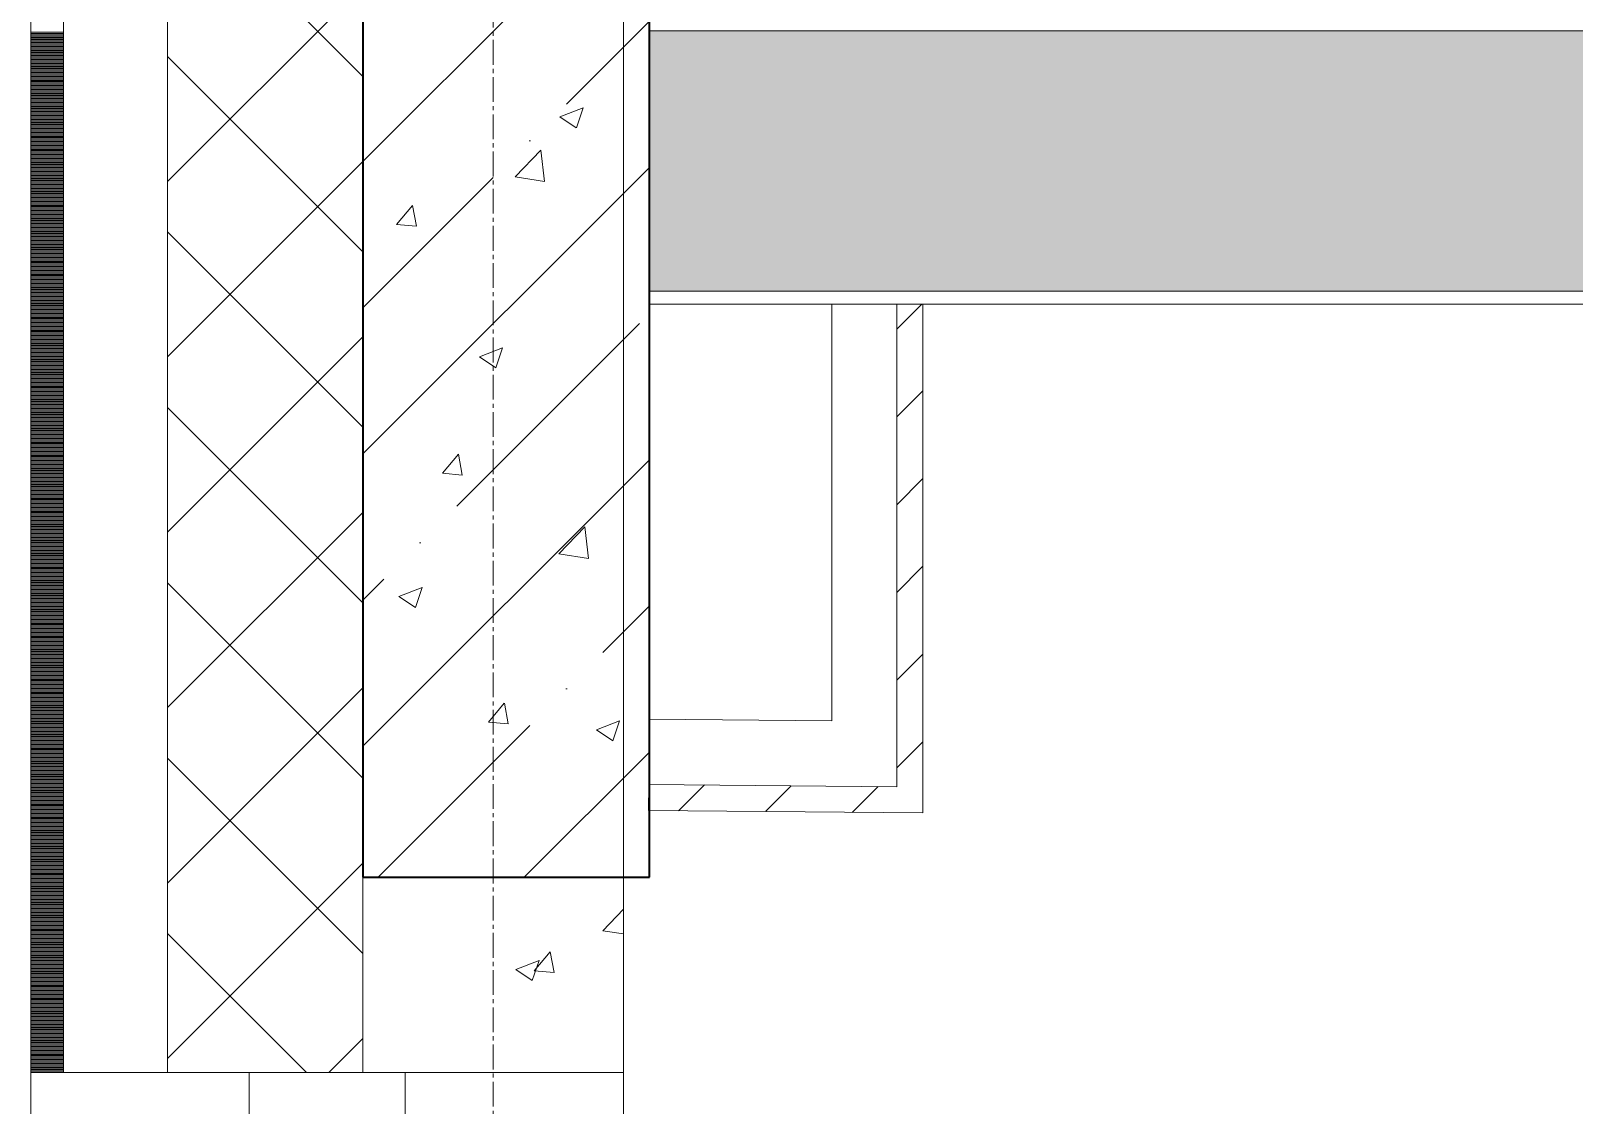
# Model space of a CAD drawing. Header units: millimetres. Extents: x -24360 to 609566, y -391049 to 148426.
# Drawn here: x 193674 to 194859, y 8029 to 8854 of the extents above; entities that cross this region are included whole.
import ezdxf

# ---------------------------------------------------------------- set-up
doc = ezdxf.new("R2010")
doc.units = ezdxf.units.MM
doc.linetypes.add('CENTER2', pattern=[28.575, 19.05, -3.175, 3.175, -3.175])
doc.linetypes.add('HIDDEN2', pattern=[4.7625, 3.175, -1.5875])
for name, color, linetype, lineweight in [('A-Wall_Материал_Газоблок_Контур', 250, 'Continuous', 0), ('АР_Колонны', 70, 'Continuous', 30), ('АР_Окна', 4, 'Continuous', 5), ('АР_Стены ГКЛ', 1, 'Continuous', 15), ('АР_Стены ЖБ', 7, 'Continuous', 30), ('АР_Стены ПЕНОблок', 52, 'Continuous', 20), ('АР_Тонкая', 254, 'Continuous', 5), ('АР_Утеплитель', 31, 'Continuous', 0), ('АР_Штриховка', 8, 'Continuous', 0)]:
    doc.layers.add(name, color=color, linetype=linetype, lineweight=lineweight)
doc.layers.add('АР_Оси_РД_100', color=7, linetype='Continuous', lineweight=0, true_color=0x525252)

msp = doc.modelspace()

# ---------------------------------------------------------------- hatches: boundary and pattern name
at = {"layer": 'АР_Стены ГКЛ', "linetype": 'Continuous', "lineweight": 0, "true_color": 0x000000}
h = msp.add_hatch(dxfattribs=at)
h.set_pattern_fill('ANSI31', color=18, scale=15, angle=-360, style=0)
h.set_pattern_definition([(45, (194029.4, -14045.81), (-33.67596, 33.67596), [])])
h.paths.add_polyline_path([(194359.4, 8644.189), (194339.4, 8644.189), (194339.4, 8273.728), (194359.4, 8253.539)], flags=0)
h = msp.add_hatch(dxfattribs=at)
h.set_pattern_fill('ANSI31', color=18, scale=15, style=0)
h.set_pattern_definition([(45, (194029.4, -14045.81), (-33.67596, 33.67596), [])])
h.paths.add_polyline_path([(194359.4, 8253.539), (194339.4, 8273.728), (194148.93, 8275.517), (194148.742, 8255.518)], flags=0)
at = {"layer": 'АР_Штриховка', "linetype": 'Continuous', "lineweight": 5, "true_color": 0x000000}
h = msp.add_hatch(dxfattribs=at)
h.set_pattern_fill('ANSI35', color=18, scale=25, style=0)
h.set_pattern_definition([(45, (194029.4, -14045.81), (-112.2532, 112.2532), []), (45, (194141.65, -14045.81), (-112.2532, 112.2532), [198.4375, -39.6875, 0, -39.6875])])
h.paths.add_polyline_path([(193929.4, 8204.189), (194149.4, 8204.189), (194149.4, 9404.189), (193929.4, 9404.189)], flags=0)
at = {"layer": 'АР_Штриховка', "linetype": 'Continuous', "lineweight": 0, "true_color": 0x000000}
h = msp.add_hatch(dxfattribs=at)
h.set_pattern_fill('AR-CONC', color=18, angle=45, style=0)
h.set_pattern_definition([(95, (194029.4, -14045.81), (140.09465, 117.5534), [19.05, -209.55]), (40, (194029.4, -14045.81), (-160.0185, 110.1767), [15.24, -167.6406]), (145.45144, (194041.07, -14036.02), (-19.9238, 227.7301), [16.19, -178.0902]), (91.1842, (193993.48, -14009.9), (221.4102, 161.9534), [28.575, -314.325]), (141.6356, (194011.93, -13996.4), (-7.0866, 342.8268), [24.285, -267.1356]), (36.1842, (193993.48, -14009.9), (-7.0866, 342.8268), [22.86, -251.4597]), (66, (194020.42, -14000.91), (179.52, 34.89515), [19.05, -209.55]), (11, (194020.42, -14000.91), (-86.54, 173.9412), [15.24, -167.64]), (116.45144, (194035.38, -13998), (92.98, 208.8363), [16.19, -178.09]), (82.5, (194029.4, -14045.81), (-57.60547, 61.97341), [0, -165.608, 0, -170.18, 0, -168.275]), (52.5, (194029.4, -14045.81), (-23.58973, 118.087), [0, -97.028, 0, -161.798, 0, -64.135]), (12.5, (193989.35, -14085.86), (99.92786, 91.8262), [0, -63.5, 0, -198.12, 0, -262.89]), (2.5, (193971.39, -14103.82), (86.7639, 122.7224), [0, -82.55, 0, -131.572, 0, -186.69])])
h.paths.add_polyline_path([(194149.4, 8854.189), (194149.4, 8654.189), (200729.4, 8654.189), (200729.4, 8854.189)], flags=0)

# ---------------------------------------------------------------- linework, layer by layer
at = {"layer": 'A-Wall_Материал_Газоблок_Контур', "color": 18, "linetype": 'Continuous', "lineweight": 0, "true_color": 0x000000}
for p, q in [((193674.4, 8054.189), (193674.4, 6854.189)), ((194129.4, 6854.189), (194129.4, 8054.189))]:
    msp.add_line(p, q, dxfattribs=at)
at = {"layer": 'АР_Колонны', "color": 18, "linetype": 'HIDDEN2', "lineweight": 25, "true_color": 0x000000}
for p, q in [((193929.4, 8204.189), (193929.4, 9404.189)), ((194149.4, 9404.189), (194149.4, 8204.189)), ((194149.4, 8204.189), (193929.4, 8204.189))]:
    msp.add_line(p, q, dxfattribs=at)
at = {"layer": 'АР_Колонны', "color": 18, "linetype": 'Continuous', "lineweight": 30, "true_color": 0x000000}
for p, q in [((193929.4, 9404.189), (193929.4, 8204.189)), ((194149.4, 8204.189), (194149.4, 9404.189)), ((193929.4, 8204.189), (194149.4, 8204.189))]:
    msp.add_line(p, q, dxfattribs=at)
at = {"layer": 'АР_Окна', "color": 18, "linetype": 'Continuous', "lineweight": 5, "true_color": 0x000000}
for p, q in [((193674.4, 8054.189), (193674.4, 6854.189)), ((194129.4, 8054.189), (194129.4, 6854.189))]:
    msp.add_line(p, q, dxfattribs=at)
msp.add_lwpolyline([(193961.9, 8004.189), (193961.9, 8054.189), (193841.9, 8054.189), (193841.9, 8004.189)], close=True, dxfattribs=at)
at = {"layer": 'АР_Оси_РД_100', "linetype": 'CENTER2'}
msp.add_line((194029.4, -4259.177), (194029.4, 30254.189), dxfattribs=at)
at = {"layer": 'АР_Стены ГКЛ', "color": 18, "linetype": 'Continuous', "lineweight": 5, "true_color": 0x000000}
for p, q in [((194339.4, 8644.189), (194289.4, 8644.189)), ((194289.4, 8644.189), (194289.4, 8324.2)), ((194339.4, 8273.728), (194339.4, 8644.189)), ((194359.4, 8644.189), (194339.4, 8644.189)), ((194339.4, 8644.189), (194339.4, 8273.728)), ((194359.4, 8253.539), (194359.4, 8644.189)), ((194149.4, 8325.515), (194148.93, 8275.517)), ((194289.4, 8324.2), (194149.4, 8325.515)), ((194148.93, 8275.517), (194148.742, 8255.518)), ((194148.93, 8275.517), (194339.4, 8273.728)), ((194339.4, 8273.728), (194148.93, 8275.517)), ((194148.742, 8255.518), (194359.4, 8253.539))]:
    msp.add_line(p, q, dxfattribs=at)
at = {"layer": 'АР_Стены ЖБ', "color": 18, "linetype": 'Continuous', "lineweight": 40, "true_color": 0x000000}
for p, q in [((193929.4, 9404.189), (193929.4, 8204.189)), ((194149.4, 8204.189), (194149.4, 9404.189)), ((193929.4, 8204.189), (194149.4, 8204.189))]:
    msp.add_line(p, q, dxfattribs=at)
at = {"layer": 'АР_Стены ПЕНОблок', "color": 18, "linetype": 'Continuous', "lineweight": 20, "true_color": 0x000000}
for p, q in [((193929.4, 9554.189), (193929.4, 8054.189)), ((194129.4, 8054.189), (194129.4, 9554.189)), ((194149.4, 8854.189), (194149.4, 8654.189)), ((200729.4, 8854.189), (194149.4, 8854.189)), ((194149.4, 8654.189), (200729.4, 8654.189)), ((193929.4, 8054.189), (194129.4, 8054.189))]:
    msp.add_line(p, q, dxfattribs=at)
at = {"layer": 'АР_Тонкая', "color": 18, "linetype": 'Continuous', "lineweight": 5, "true_color": 0x000000}
for p, q in [((193674.4, 9554.189), (193674.4, 8054.189)), ((193699.4, 9554.189), (193699.4, 8054.189)), ((193699.4, 8054.189), (193699.4, 9554.189)), ((193779.4, 8054.189), (193779.4, 9554.189)), ((193674.4, 8054.189), (193699.4, 8054.189)), ((193699.4, 8054.189), (193779.4, 8054.189))]:
    msp.add_line(p, q, dxfattribs=at)
at = {"layer": 'АР_Тонкая', "color": 18, "linetype": 'Continuous', "lineweight": 0, "true_color": 0x000000}
for p, q in [((194149.4, 8864.189), (194149.4, 8854.189)), ((194149.4, 8854.189), (200729.4, 8854.189)), ((194149.4, 8654.189), (194149.4, 8644.189)), ((200729.4, 8654.189), (194149.4, 8654.189)), ((194149.4, 8644.189), (200729.4, 8644.189))]:
    msp.add_line(p, q, dxfattribs=at)
at = {"layer": 'АР_Утеплитель', "color": 18, "linetype": 'Continuous', "lineweight": 0, "true_color": 0x000000}
for p, q in [((193779.4, 9554.189), (193779.4, 8054.189)), ((193929.4, 8054.189), (193929.4, 9554.189)), ((193779.4, 8054.189), (193929.4, 8054.189))]:
    msp.add_line(p, q, dxfattribs=at)
at = {"layer": 'АР_Штриховка', "color": 18, "linetype": 'Continuous', "lineweight": 0, "true_color": 0x000000}
for p, q in [((193929.4, 8819.138), (193779.4, 8969.138)), ((193779.4, 8738.546), (193929.4, 8888.546)), ((193674.4, 8853.189), (193699.4, 8853.189)), ((193674.4, 8852.189), (193699.4, 8852.189)), ((193674.4, 8851.189), (193699.4, 8851.189)), ((193674.4, 8850.189), (193699.4, 8850.189)), ((193674.4, 8849.189), (193699.4, 8849.189)), ((193674.4, 8848.189), (193699.4, 8848.189)), ((193674.4, 8847.189), (193699.4, 8847.189)), ((193674.4, 8846.189), (193699.4, 8846.189)), ((193674.4, 8845.189), (193699.4, 8845.189)), ((193674.4, 8844.189), (193699.4, 8844.189)), ((193674.4, 8843.189), (193699.4, 8843.189)), ((193674.4, 8842.189), (193699.4, 8842.189)), ((193674.4, 8841.189), (193699.4, 8841.189)), ((193674.4, 8840.189), (193699.4, 8840.189)), ((193674.4, 8839.189), (193699.4, 8839.189)), ((193674.4, 8838.189), (193699.4, 8838.189)), ((193674.4, 8837.189), (193699.4, 8837.189)), ((193674.4, 8836.189), (193699.4, 8836.189)), ((193674.4, 8835.189), (193699.4, 8835.189)), ((193674.4, 8834.189), (193699.4, 8834.189)), ((193674.4, 8833.189), (193699.4, 8833.189)), ((193674.4, 8832.189), (193699.4, 8832.189)), ((193674.4, 8831.189), (193699.4, 8831.189)), ((193674.4, 8830.189), (193699.4, 8830.189)), ((193674.4, 8829.189), (193699.4, 8829.189)), ((193929.4, 8684.434), (193779.4, 8834.434)), ((193674.4, 8828.189), (193699.4, 8828.189)), ((193674.4, 8827.189), (193699.4, 8827.189)), ((193674.4, 8826.189), (193699.4, 8826.189)), ((193674.4, 8825.189), (193699.4, 8825.189)), ((193674.4, 8824.189), (193699.4, 8824.189)), ((193674.4, 8823.189), (193699.4, 8823.189)), ((193674.4, 8822.189), (193699.4, 8822.189)), ((193674.4, 8821.189), (193699.4, 8821.189)), ((193674.4, 8820.189), (193699.4, 8820.189)), ((193674.4, 8819.189), (193699.4, 8819.189)), ((193674.4, 8818.189), (193699.4, 8818.189)), ((193674.4, 8817.189), (193699.4, 8817.189)), ((193674.4, 8816.189), (193699.4, 8816.189)), ((193674.4, 8815.189), (193699.4, 8815.189)), ((193674.4, 8814.189), (193699.4, 8814.189)), ((193674.4, 8813.189), (193699.4, 8813.189)), ((193674.4, 8812.189), (193699.4, 8812.189)), ((193674.4, 8811.189), (193699.4, 8811.189)), ((193674.4, 8810.189), (193699.4, 8810.189)), ((193674.4, 8809.189), (193699.4, 8809.189)), ((193674.4, 8808.189), (193699.4, 8808.189)), ((193674.4, 8807.189), (193699.4, 8807.189)), ((193674.4, 8806.189), (193699.4, 8806.189)), ((193674.4, 8805.189), (193699.4, 8805.189)), ((193674.4, 8804.189), (193699.4, 8804.189)), ((193674.4, 8803.189), (193699.4, 8803.189)), ((193674.4, 8802.189), (193699.4, 8802.189)), ((193674.4, 8801.189), (193699.4, 8801.189)), ((193674.4, 8800.189), (193699.4, 8800.189)), ((193674.4, 8799.189), (193699.4, 8799.189)), ((193674.4, 8798.189), (193699.4, 8798.189)), ((193674.4, 8797.189), (193699.4, 8797.189)), ((193674.4, 8796.189), (193699.4, 8796.189)), ((193674.4, 8795.189), (193699.4, 8795.189)), ((193674.4, 8794.189), (193699.4, 8794.189)), ((193674.4, 8793.189), (193699.4, 8793.189)), ((194080.621, 8788.161), (194098.406, 8794.988)), ((194093.251, 8779.624), (194098.401, 8794.973)), ((193674.4, 8792.189), (193699.4, 8792.189)), ((193674.4, 8791.189), (193699.4, 8791.189)), ((193674.4, 8790.189), (193699.4, 8790.189)), ((193674.4, 8789.189), (193699.4, 8789.189)), ((193674.4, 8788.189), (193699.4, 8788.189)), ((193674.4, 8787.189), (193699.4, 8787.189)), ((193674.4, 8786.189), (193699.4, 8786.189)), ((193674.4, 8785.189), (193699.4, 8785.189)), ((193674.4, 8784.189), (193699.4, 8784.189)), ((193674.4, 8783.189), (193699.4, 8783.189)), ((193674.4, 8782.189), (193699.4, 8782.189)), ((193674.4, 8781.189), (193699.4, 8781.189)), ((194080.614, 8788.146), (194093.249, 8779.624)), ((193674.4, 8780.189), (193699.4, 8780.189)), ((193674.4, 8779.189), (193699.4, 8779.189)), ((193674.4, 8778.189), (193699.4, 8778.189)), ((193674.4, 8777.189), (193699.4, 8777.189)), ((193674.4, 8776.189), (193699.4, 8776.189)), ((193674.4, 8775.189), (193699.4, 8775.189)), ((193674.4, 8774.189), (193699.4, 8774.189)), ((193674.4, 8773.189), (193699.4, 8773.189)), ((193674.4, 8772.189), (193699.4, 8772.189)), ((193674.4, 8771.189), (193699.4, 8771.189)), ((193674.4, 8770.189), (193699.4, 8770.189)), ((193674.4, 8769.189), (193699.4, 8769.189)), ((193674.4, 8768.189), (193699.4, 8768.189)), ((193674.4, 8767.189), (193699.4, 8767.189)), ((193674.4, 8766.189), (193699.4, 8766.189)), ((193674.4, 8765.189), (193699.4, 8765.189)), ((193674.4, 8764.189), (193699.4, 8764.189)), ((193674.4, 8763.189), (193699.4, 8763.189)), ((193674.4, 8762.189), (193699.4, 8762.189)), ((193674.4, 8761.189), (193699.4, 8761.189)), ((193674.4, 8760.189), (193699.4, 8760.189)), ((193674.4, 8759.189), (193699.4, 8759.189)), ((193674.4, 8758.189), (193699.4, 8758.189)), ((194046.198, 8742.042), (194065.981, 8762.661)), ((194068.801, 8738.54), (194065.995, 8762.662)), ((193674.4, 8757.189), (193699.4, 8757.189)), ((193674.4, 8756.189), (193699.4, 8756.189)), ((193674.4, 8755.189), (193699.4, 8755.189)), ((193674.4, 8754.189), (193699.4, 8754.189)), ((193674.4, 8753.189), (193699.4, 8753.189)), ((193674.4, 8752.189), (193699.4, 8752.189)), ((193674.4, 8751.189), (193699.4, 8751.189)), ((193674.4, 8750.189), (193699.4, 8750.189)), ((193674.4, 8749.189), (193699.4, 8749.189)), ((193674.4, 8748.189), (193699.4, 8748.189)), ((193674.4, 8747.189), (193699.4, 8747.189)), ((193674.4, 8746.189), (193699.4, 8746.189)), ((193779.4, 8603.842), (193929.4, 8753.842)), ((193674.4, 8745.189), (193699.4, 8745.189)), ((193674.4, 8744.189), (193699.4, 8744.189)), ((193674.4, 8743.189), (193699.4, 8743.189)), ((193674.4, 8742.189), (193699.4, 8742.189)), ((193674.4, 8741.189), (193699.4, 8741.189)), ((193674.4, 8740.189), (193699.4, 8740.189)), ((193674.4, 8739.189), (193699.4, 8739.189)), ((193674.4, 8738.189), (193699.4, 8738.189)), ((193674.4, 8737.189), (193699.4, 8737.189)), ((193674.4, 8736.189), (193699.4, 8736.189)), ((193674.4, 8735.189), (193699.4, 8735.189)), ((193674.4, 8734.189), (193699.4, 8734.189)), ((194046.208, 8742.02), (194068.798, 8738.516)), ((193674.4, 8733.189), (193699.4, 8733.189)), ((193674.4, 8732.189), (193699.4, 8732.189)), ((193674.4, 8731.189), (193699.4, 8731.189)), ((193674.4, 8730.189), (193699.4, 8730.189)), ((193674.4, 8729.189), (193699.4, 8729.189)), ((193674.4, 8728.189), (193699.4, 8728.189)), ((193674.4, 8727.189), (193699.4, 8727.189)), ((193674.4, 8726.189), (193699.4, 8726.189)), ((193674.4, 8725.189), (193699.4, 8725.189)), ((193674.4, 8724.189), (193699.4, 8724.189)), ((193674.4, 8723.189), (193699.4, 8723.189)), ((193674.4, 8722.189), (193699.4, 8722.189)), ((193674.4, 8721.189), (193699.4, 8721.189)), ((193674.4, 8720.189), (193699.4, 8720.189)), ((193674.4, 8719.189), (193699.4, 8719.189)), ((193674.4, 8718.189), (193699.4, 8718.189)), ((193674.4, 8717.189), (193699.4, 8717.189)), ((193674.4, 8716.189), (193699.4, 8716.189)), ((193674.4, 8715.189), (193699.4, 8715.189)), ((193674.4, 8714.189), (193699.4, 8714.189)), ((193674.4, 8713.189), (193699.4, 8713.189)), ((193674.4, 8712.189), (193699.4, 8712.189)), ((193674.4, 8711.189), (193699.4, 8711.189)), ((193674.4, 8710.189), (193699.4, 8710.189)), ((193955.193, 8705.468), (193967.438, 8720.061)), ((193970.43, 8704.15), (193967.493, 8720.071)), ((193674.4, 8709.189), (193699.4, 8709.189)), ((193674.4, 8708.189), (193699.4, 8708.189)), ((193674.4, 8707.189), (193699.4, 8707.189)), ((193674.4, 8706.189), (193699.4, 8706.189)), ((193674.4, 8705.189), (193699.4, 8705.189)), ((193674.4, 8704.189), (193699.4, 8704.189)), ((193674.4, 8703.189), (193699.4, 8703.189)), ((193674.4, 8702.189), (193699.4, 8702.189)), ((193674.4, 8701.189), (193699.4, 8701.189)), ((193674.4, 8700.189), (193699.4, 8700.189)), ((193674.4, 8699.189), (193699.4, 8699.189)), ((193674.4, 8698.189), (193699.4, 8698.189)), ((193929.4, 8549.73), (193779.4, 8699.73)), ((193955.193, 8705.468), (193970.375, 8704.14)), ((193674.4, 8697.189), (193699.4, 8697.189)), ((193674.4, 8696.189), (193699.4, 8696.189)), ((193674.4, 8695.189), (193699.4, 8695.189)), ((193674.4, 8694.189), (193699.4, 8694.189)), ((193674.4, 8693.189), (193699.4, 8693.189)), ((193674.4, 8692.189), (193699.4, 8692.189)), ((193674.4, 8691.189), (193699.4, 8691.189)), ((193674.4, 8690.189), (193699.4, 8690.189)), ((193674.4, 8689.189), (193699.4, 8689.189)), ((193674.4, 8688.189), (193699.4, 8688.189)), ((193674.4, 8687.189), (193699.4, 8687.189)), ((193674.4, 8686.189), (193699.4, 8686.189)), ((193674.4, 8685.189), (193699.4, 8685.189)), ((193674.4, 8684.189), (193699.4, 8684.189)), ((193674.4, 8683.189), (193699.4, 8683.189)), ((193674.4, 8682.189), (193699.4, 8682.189)), ((193674.4, 8681.189), (193699.4, 8681.189)), ((193674.4, 8680.189), (193699.4, 8680.189)), ((193674.4, 8679.189), (193699.4, 8679.189)), ((193674.4, 8678.189), (193699.4, 8678.189)), ((193674.4, 8677.189), (193699.4, 8677.189)), ((193674.4, 8676.189), (193699.4, 8676.189)), ((193674.4, 8675.189), (193699.4, 8675.189)), ((193674.4, 8674.189), (193699.4, 8674.189)), ((193674.4, 8673.189), (193699.4, 8673.189)), ((193674.4, 8672.189), (193699.4, 8672.189)), ((193674.4, 8671.189), (193699.4, 8671.189)), ((193674.4, 8670.189), (193699.4, 8670.189)), ((193674.4, 8669.189), (193699.4, 8669.189)), ((193674.4, 8668.189), (193699.4, 8668.189)), ((193674.4, 8667.189), (193699.4, 8667.189)), ((193674.4, 8666.189), (193699.4, 8666.189)), ((193674.4, 8665.189), (193699.4, 8665.189)), ((193674.4, 8664.189), (193699.4, 8664.189)), ((193674.4, 8663.189), (193699.4, 8663.189)), ((193674.4, 8662.189), (193699.4, 8662.189)), ((193674.4, 8661.189), (193699.4, 8661.189)), ((193674.4, 8660.189), (193699.4, 8660.189)), ((193674.4, 8659.189), (193699.4, 8659.189)), ((193674.4, 8658.189), (193699.4, 8658.189)), ((193674.4, 8657.189), (193699.4, 8657.189)), ((193674.4, 8656.189), (193699.4, 8656.189)), ((193674.4, 8655.189), (193699.4, 8655.189)), ((193674.4, 8654.189), (193699.4, 8654.189)), ((193674.4, 8653.189), (193699.4, 8653.189)), ((193674.4, 8652.189), (193699.4, 8652.189)), ((193674.4, 8651.189), (193699.4, 8651.189)), ((193674.4, 8650.189), (193699.4, 8650.189)), ((193674.4, 8649.189), (193699.4, 8649.189)), ((193674.4, 8648.189), (193699.4, 8648.189)), ((193674.4, 8647.189), (193699.4, 8647.189)), ((193674.4, 8646.189), (193699.4, 8646.189)), ((193674.4, 8645.189), (193699.4, 8645.189)), ((193674.4, 8644.189), (193699.4, 8644.189)), ((193674.4, 8643.189), (193699.4, 8643.189)), ((193674.4, 8642.189), (193699.4, 8642.189)), ((193674.4, 8641.189), (193699.4, 8641.189)), ((193674.4, 8640.189), (193699.4, 8640.189)), ((193674.4, 8639.189), (193699.4, 8639.189)), ((193674.4, 8638.189), (193699.4, 8638.189)), ((193674.4, 8637.189), (193699.4, 8637.189)), ((193674.4, 8636.189), (193699.4, 8636.189)), ((193674.4, 8635.189), (193699.4, 8635.189)), ((193674.4, 8634.189), (193699.4, 8634.189)), ((193674.4, 8633.189), (193699.4, 8633.189)), ((193674.4, 8632.189), (193699.4, 8632.189)), ((193674.4, 8631.189), (193699.4, 8631.189)), ((193674.4, 8630.189), (193699.4, 8630.189)), ((193674.4, 8629.189), (193699.4, 8629.189)), ((193674.4, 8628.189), (193699.4, 8628.189)), ((193674.4, 8627.189), (193699.4, 8627.189)), ((193674.4, 8626.189), (193699.4, 8626.189)), ((193674.4, 8625.189), (193699.4, 8625.189)), ((193674.4, 8624.189), (193699.4, 8624.189)), ((193674.4, 8623.189), (193699.4, 8623.189)), ((193674.4, 8622.189), (193699.4, 8622.189)), ((193674.4, 8621.189), (193699.4, 8621.189)), ((193674.4, 8620.189), (193699.4, 8620.189)), ((193674.4, 8619.189), (193699.4, 8619.189)), ((193674.4, 8618.189), (193699.4, 8618.189)), ((193674.4, 8617.189), (193699.4, 8617.189)), ((193674.4, 8616.189), (193699.4, 8616.189)), ((193779.4, 8469.138), (193929.4, 8619.138)), ((193674.4, 8615.189), (193699.4, 8615.189)), ((193674.4, 8614.189), (193699.4, 8614.189)), ((193674.4, 8613.189), (193699.4, 8613.189)), ((193674.4, 8612.189), (193699.4, 8612.189)), ((193674.4, 8611.189), (193699.4, 8611.189)), ((193674.4, 8610.189), (193699.4, 8610.189)), ((193674.4, 8609.189), (193699.4, 8609.189)), ((193674.4, 8608.189), (193699.4, 8608.189)), ((193674.4, 8607.189), (193699.4, 8607.189)), ((193674.4, 8606.189), (193699.4, 8606.189)), ((193674.4, 8605.189), (193699.4, 8605.189)), ((193674.4, 8604.189), (193699.4, 8604.189)), ((194018.812, 8603.959), (194031.447, 8595.436)), ((194018.819, 8603.973), (194036.604, 8610.8)), ((194031.449, 8595.436), (194036.599, 8610.785)), ((193674.4, 8603.189), (193699.4, 8603.189)), ((193674.4, 8602.189), (193699.4, 8602.189)), ((193674.4, 8601.189), (193699.4, 8601.189)), ((193674.4, 8600.189), (193699.4, 8600.189)), ((193674.4, 8599.189), (193699.4, 8599.189)), ((193674.4, 8598.189), (193699.4, 8598.189)), ((193674.4, 8597.189), (193699.4, 8597.189)), ((193674.4, 8596.189), (193699.4, 8596.189)), ((193674.4, 8595.189), (193699.4, 8595.189)), ((193674.4, 8594.189), (193699.4, 8594.189)), ((193674.4, 8593.189), (193699.4, 8593.189)), ((193674.4, 8592.189), (193699.4, 8592.189)), ((193674.4, 8591.189), (193699.4, 8591.189)), ((193674.4, 8590.189), (193699.4, 8590.189)), ((193674.4, 8589.189), (193699.4, 8589.189)), ((193674.4, 8588.189), (193699.4, 8588.189)), ((193674.4, 8587.189), (193699.4, 8587.189)), ((193674.4, 8586.189), (193699.4, 8586.189)), ((193674.4, 8585.189), (193699.4, 8585.189)), ((193674.4, 8584.189), (193699.4, 8584.189)), ((193674.4, 8583.189), (193699.4, 8583.189)), ((193674.4, 8582.189), (193699.4, 8582.189)), ((193674.4, 8581.189), (193699.4, 8581.189)), ((193674.4, 8580.189), (193699.4, 8580.189)), ((193674.4, 8579.189), (193699.4, 8579.189)), ((193674.4, 8578.189), (193699.4, 8578.189)), ((193674.4, 8577.189), (193699.4, 8577.189)), ((193674.4, 8576.189), (193699.4, 8576.189)), ((193674.4, 8575.189), (193699.4, 8575.189)), ((193674.4, 8574.189), (193699.4, 8574.189)), ((193674.4, 8573.189), (193699.4, 8573.189)), ((193674.4, 8572.189), (193699.4, 8572.189)), ((193674.4, 8571.189), (193699.4, 8571.189)), ((193674.4, 8570.189), (193699.4, 8570.189)), ((193674.4, 8569.189), (193699.4, 8569.189)), ((193674.4, 8568.189), (193699.4, 8568.189)), ((193674.4, 8567.189), (193699.4, 8567.189)), ((193674.4, 8566.189), (193699.4, 8566.189)), ((193674.4, 8565.189), (193699.4, 8565.189)), ((193674.4, 8564.189), (193699.4, 8564.189)), ((193674.4, 8563.189), (193699.4, 8563.189)), ((193674.4, 8562.189), (193699.4, 8562.189)), ((193674.4, 8561.189), (193699.4, 8561.189)), ((193674.4, 8560.189), (193699.4, 8560.189)), ((193674.4, 8559.189), (193699.4, 8559.189)), ((193674.4, 8558.189), (193699.4, 8558.189)), ((193674.4, 8557.189), (193699.4, 8557.189)), ((193674.4, 8556.189), (193699.4, 8556.189)), ((193929.4, 8415.027), (193779.4, 8565.027)), ((193674.4, 8555.189), (193699.4, 8555.189)), ((193674.4, 8554.189), (193699.4, 8554.189)), ((193674.4, 8553.189), (193699.4, 8553.189)), ((193674.4, 8552.189), (193699.4, 8552.189)), ((193674.4, 8551.189), (193699.4, 8551.189)), ((193674.4, 8550.189), (193699.4, 8550.189)), ((193674.4, 8549.189), (193699.4, 8549.189)), ((193674.4, 8548.189), (193699.4, 8548.189)), ((193674.4, 8547.189), (193699.4, 8547.189)), ((193674.4, 8546.189), (193699.4, 8546.189)), ((193674.4, 8545.189), (193699.4, 8545.189)), ((193674.4, 8544.189), (193699.4, 8544.189)), ((193674.4, 8543.189), (193699.4, 8543.189)), ((193674.4, 8542.189), (193699.4, 8542.189)), ((193674.4, 8541.189), (193699.4, 8541.189)), ((193674.4, 8540.189), (193699.4, 8540.189)), ((193674.4, 8539.189), (193699.4, 8539.189)), ((193674.4, 8538.189), (193699.4, 8538.189)), ((193674.4, 8537.189), (193699.4, 8537.189)), ((193674.4, 8536.189), (193699.4, 8536.189)), ((193674.4, 8535.189), (193699.4, 8535.189)), ((193674.4, 8534.189), (193699.4, 8534.189)), ((193674.4, 8533.189), (193699.4, 8533.189)), ((193674.4, 8532.189), (193699.4, 8532.189)), ((193674.4, 8531.189), (193699.4, 8531.189)), ((193674.4, 8530.189), (193699.4, 8530.189)), ((193674.4, 8529.189), (193699.4, 8529.189)), ((193674.4, 8528.189), (193699.4, 8528.189)), ((193674.4, 8527.189), (193699.4, 8527.189)), ((193674.4, 8526.189), (193699.4, 8526.189)), ((193674.4, 8525.189), (193699.4, 8525.189)), ((193674.4, 8524.189), (193699.4, 8524.189)), ((193674.4, 8523.189), (193699.4, 8523.189)), ((193674.4, 8522.189), (193699.4, 8522.189)), ((193674.4, 8521.189), (193699.4, 8521.189)), ((193990.436, 8514.411), (194002.682, 8529.004)), ((194005.672, 8513.093), (194002.735, 8529.014)), ((193674.4, 8520.189), (193699.4, 8520.189)), ((193674.4, 8519.189), (193699.4, 8519.189)), ((193674.4, 8518.189), (193699.4, 8518.189)), ((193674.4, 8517.189), (193699.4, 8517.189)), ((193674.4, 8516.189), (193699.4, 8516.189)), ((193674.4, 8515.189), (193699.4, 8515.189)), ((193674.4, 8514.189), (193699.4, 8514.189)), ((193674.4, 8513.189), (193699.4, 8513.189)), ((193674.4, 8512.189), (193699.4, 8512.189)), ((193674.4, 8511.189), (193699.4, 8511.189)), ((193674.4, 8510.189), (193699.4, 8510.189)), ((193674.4, 8509.189), (193699.4, 8509.189)), ((193990.436, 8514.411), (194005.618, 8513.083)), ((193674.4, 8508.189), (193699.4, 8508.189)), ((193674.4, 8507.189), (193699.4, 8507.189)), ((193674.4, 8506.189), (193699.4, 8506.189)), ((193674.4, 8505.189), (193699.4, 8505.189)), ((193674.4, 8504.189), (193699.4, 8504.189)), ((193674.4, 8503.189), (193699.4, 8503.189)), ((193674.4, 8502.189), (193699.4, 8502.189)), ((193674.4, 8501.189), (193699.4, 8501.189)), ((193674.4, 8500.189), (193699.4, 8500.189)), ((193674.4, 8499.189), (193699.4, 8499.189)), ((193674.4, 8498.189), (193699.4, 8498.189)), ((193674.4, 8497.189), (193699.4, 8497.189)), ((193674.4, 8496.189), (193699.4, 8496.189)), ((193674.4, 8495.189), (193699.4, 8495.189)), ((193674.4, 8494.189), (193699.4, 8494.189)), ((193674.4, 8493.189), (193699.4, 8493.189)), ((193674.4, 8492.189), (193699.4, 8492.189)), ((193674.4, 8491.189), (193699.4, 8491.189)), ((193674.4, 8490.189), (193699.4, 8490.189)), ((193674.4, 8489.189), (193699.4, 8489.189)), ((193674.4, 8488.189), (193699.4, 8488.189)), ((193674.4, 8487.189), (193699.4, 8487.189)), ((193674.4, 8486.189), (193699.4, 8486.189)), ((193674.4, 8485.189), (193699.4, 8485.189)), ((193674.4, 8484.189), (193699.4, 8484.189)), ((193674.4, 8483.189), (193699.4, 8483.189)), ((193674.4, 8482.189), (193699.4, 8482.189)), ((193674.4, 8481.189), (193699.4, 8481.189)), ((193674.4, 8480.189), (193699.4, 8480.189)), ((193674.4, 8479.189), (193699.4, 8479.189)), ((193674.4, 8478.189), (193699.4, 8478.189)), ((193674.4, 8477.189), (193699.4, 8477.189)), ((193674.4, 8476.189), (193699.4, 8476.189)), ((193674.4, 8475.189), (193699.4, 8475.189)), ((193674.4, 8474.189), (193699.4, 8474.189)), ((193674.4, 8473.189), (193699.4, 8473.189)), ((193779.4, 8334.434), (193929.4, 8484.434)), ((194079.872, 8452.573), (194099.656, 8473.192)), ((194102.476, 8449.071), (194099.67, 8473.194)), ((193674.4, 8472.189), (193699.4, 8472.189)), ((193674.4, 8471.189), (193699.4, 8471.189)), ((193674.4, 8470.189), (193699.4, 8470.189)), ((193674.4, 8469.189), (193699.4, 8469.189)), ((193674.4, 8468.189), (193699.4, 8468.189)), ((193674.4, 8467.189), (193699.4, 8467.189)), ((193674.4, 8466.189), (193699.4, 8466.189)), ((193674.4, 8465.189), (193699.4, 8465.189)), ((193674.4, 8464.189), (193699.4, 8464.189)), ((193674.4, 8463.189), (193699.4, 8463.189)), ((193674.4, 8462.189), (193699.4, 8462.189)), ((193674.4, 8461.189), (193699.4, 8461.189)), ((193674.4, 8460.189), (193699.4, 8460.189)), ((193674.4, 8459.189), (193699.4, 8459.189)), ((193674.4, 8458.189), (193699.4, 8458.189)), ((193674.4, 8457.189), (193699.4, 8457.189)), ((193674.4, 8456.189), (193699.4, 8456.189)), ((193674.4, 8455.189), (193699.4, 8455.189)), ((193674.4, 8454.189), (193699.4, 8454.189)), ((193674.4, 8453.189), (193699.4, 8453.189)), ((193674.4, 8452.189), (193699.4, 8452.189)), ((193674.4, 8451.189), (193699.4, 8451.189)), ((193674.4, 8450.189), (193699.4, 8450.189)), ((194079.883, 8452.552), (194102.473, 8449.048)), ((193674.4, 8449.189), (193699.4, 8449.189)), ((193674.4, 8448.189), (193699.4, 8448.189)), ((193674.4, 8447.189), (193699.4, 8447.189)), ((193674.4, 8446.189), (193699.4, 8446.189)), ((193674.4, 8445.189), (193699.4, 8445.189)), ((193674.4, 8444.189), (193699.4, 8444.189)), ((193674.4, 8443.189), (193699.4, 8443.189)), ((193674.4, 8442.189), (193699.4, 8442.189)), ((193674.4, 8441.189), (193699.4, 8441.189)), ((193674.4, 8440.189), (193699.4, 8440.189)), ((193674.4, 8439.189), (193699.4, 8439.189)), ((193674.4, 8438.189), (193699.4, 8438.189)), ((193674.4, 8437.189), (193699.4, 8437.189)), ((193674.4, 8436.189), (193699.4, 8436.189)), ((193674.4, 8435.189), (193699.4, 8435.189)), ((193674.4, 8434.189), (193699.4, 8434.189)), ((193674.4, 8433.189), (193699.4, 8433.189)), ((193674.4, 8432.189), (193699.4, 8432.189)), ((193674.4, 8431.189), (193699.4, 8431.189)), ((193674.4, 8430.189), (193699.4, 8430.189)), ((193674.4, 8429.189), (193699.4, 8429.189)), ((193674.4, 8428.189), (193699.4, 8428.189)), ((193674.4, 8427.189), (193699.4, 8427.189)), ((193674.4, 8426.189), (193699.4, 8426.189)), ((193929.4, 8280.323), (193779.4, 8430.323)), ((193957.017, 8419.785), (193974.802, 8426.612)), ((193969.647, 8411.248), (193974.797, 8426.597)), ((193674.4, 8425.189), (193699.4, 8425.189)), ((193674.4, 8424.189), (193699.4, 8424.189)), ((193674.4, 8423.189), (193699.4, 8423.189)), ((193674.4, 8422.189), (193699.4, 8422.189)), ((193674.4, 8421.189), (193699.4, 8421.189)), ((193674.4, 8420.189), (193699.4, 8420.189)), ((193674.4, 8419.189), (193699.4, 8419.189)), ((193674.4, 8418.189), (193699.4, 8418.189)), ((193674.4, 8417.189), (193699.4, 8417.189)), ((193674.4, 8416.189), (193699.4, 8416.189)), ((193674.4, 8415.189), (193699.4, 8415.189)), ((193674.4, 8414.189), (193699.4, 8414.189)), ((193957.01, 8419.771), (193969.645, 8411.248)), ((193674.4, 8413.189), (193699.4, 8413.189)), ((193674.4, 8412.189), (193699.4, 8412.189)), ((193674.4, 8411.189), (193699.4, 8411.189)), ((193674.4, 8410.189), (193699.4, 8410.189)), ((193674.4, 8409.189), (193699.4, 8409.189)), ((193674.4, 8408.189), (193699.4, 8408.189)), ((193674.4, 8407.189), (193699.4, 8407.189)), ((193674.4, 8406.189), (193699.4, 8406.189)), ((193674.4, 8405.189), (193699.4, 8405.189)), ((193674.4, 8404.189), (193699.4, 8404.189)), ((193674.4, 8403.189), (193699.4, 8403.189)), ((193674.4, 8402.189), (193699.4, 8402.189)), ((193674.4, 8401.189), (193699.4, 8401.189)), ((193674.4, 8400.189), (193699.4, 8400.189)), ((193674.4, 8399.189), (193699.4, 8399.189)), ((193674.4, 8398.189), (193699.4, 8398.189)), ((193674.4, 8397.189), (193699.4, 8397.189)), ((193674.4, 8396.189), (193699.4, 8396.189)), ((193674.4, 8395.189), (193699.4, 8395.189)), ((193674.4, 8394.189), (193699.4, 8394.189)), ((193674.4, 8393.189), (193699.4, 8393.189)), ((193674.4, 8392.189), (193699.4, 8392.189)), ((193674.4, 8391.189), (193699.4, 8391.189)), ((193674.4, 8390.189), (193699.4, 8390.189)), ((193674.4, 8389.189), (193699.4, 8389.189)), ((193674.4, 8388.189), (193699.4, 8388.189)), ((193674.4, 8387.189), (193699.4, 8387.189)), ((193674.4, 8386.189), (193699.4, 8386.189)), ((193674.4, 8385.189), (193699.4, 8385.189)), ((193674.4, 8384.189), (193699.4, 8384.189)), ((193674.4, 8383.189), (193699.4, 8383.189)), ((193674.4, 8382.189), (193699.4, 8382.189)), ((193674.4, 8381.189), (193699.4, 8381.189)), ((193674.4, 8380.189), (193699.4, 8380.189)), ((193674.4, 8379.189), (193699.4, 8379.189)), ((193674.4, 8378.189), (193699.4, 8378.189)), ((193674.4, 8377.189), (193699.4, 8377.189)), ((193674.4, 8376.189), (193699.4, 8376.189)), ((193674.4, 8375.189), (193699.4, 8375.189)), ((193674.4, 8374.189), (193699.4, 8374.189)), ((193674.4, 8373.189), (193699.4, 8373.189)), ((193674.4, 8372.189), (193699.4, 8372.189)), ((193674.4, 8371.189), (193699.4, 8371.189)), ((193674.4, 8370.189), (193699.4, 8370.189)), ((193674.4, 8369.189), (193699.4, 8369.189)), ((193674.4, 8368.189), (193699.4, 8368.189)), ((193674.4, 8367.189), (193699.4, 8367.189)), ((193674.4, 8366.189), (193699.4, 8366.189)), ((193674.4, 8365.189), (193699.4, 8365.189)), ((193674.4, 8364.189), (193699.4, 8364.189)), ((193674.4, 8363.189), (193699.4, 8363.189)), ((193674.4, 8362.189), (193699.4, 8362.189)), ((193674.4, 8361.189), (193699.4, 8361.189)), ((193674.4, 8360.189), (193699.4, 8360.189)), ((193674.4, 8359.189), (193699.4, 8359.189)), ((193674.4, 8358.189), (193699.4, 8358.189)), ((193674.4, 8357.189), (193699.4, 8357.189)), ((193674.4, 8356.189), (193699.4, 8356.189)), ((193674.4, 8355.189), (193699.4, 8355.189)), ((193674.4, 8354.189), (193699.4, 8354.189)), ((193674.4, 8353.189), (193699.4, 8353.189)), ((193674.4, 8352.189), (193699.4, 8352.189)), ((193674.4, 8351.189), (193699.4, 8351.189)), ((193674.4, 8350.189), (193699.4, 8350.189)), ((193674.4, 8349.189), (193699.4, 8349.189)), ((193674.4, 8348.189), (193699.4, 8348.189)), ((193674.4, 8347.189), (193699.4, 8347.189)), ((193674.4, 8346.189), (193699.4, 8346.189)), ((193674.4, 8345.189), (193699.4, 8345.189)), ((193674.4, 8344.189), (193699.4, 8344.189)), ((193674.4, 8343.189), (193699.4, 8343.189)), ((193779.4, 8199.73), (193929.4, 8349.73)), ((193674.4, 8342.189), (193699.4, 8342.189)), ((193674.4, 8341.189), (193699.4, 8341.189)), ((193674.4, 8340.189), (193699.4, 8340.189)), ((193674.4, 8339.189), (193699.4, 8339.189)), ((193674.4, 8338.189), (193699.4, 8338.189)), ((193674.4, 8337.189), (193699.4, 8337.189)), ((193674.4, 8336.189), (193699.4, 8336.189)), ((193674.4, 8335.189), (193699.4, 8335.189)), ((193674.4, 8334.189), (193699.4, 8334.189)), ((193674.4, 8333.189), (193699.4, 8333.189)), ((193674.4, 8332.189), (193699.4, 8332.189)), ((193674.4, 8331.189), (193699.4, 8331.189)), ((194025.68, 8323.354), (194037.925, 8337.948)), ((194040.915, 8322.036), (194037.978, 8337.957)), ((193674.4, 8330.189), (193699.4, 8330.189)), ((193674.4, 8329.189), (193699.4, 8329.189)), ((193674.4, 8328.189), (193699.4, 8328.189)), ((193674.4, 8327.189), (193699.4, 8327.189)), ((193674.4, 8326.189), (193699.4, 8326.189)), ((193674.4, 8325.189), (193699.4, 8325.189)), ((193674.4, 8324.189), (193699.4, 8324.189)), ((193674.4, 8323.189), (193699.4, 8323.189)), ((193674.4, 8322.189), (193699.4, 8322.189)), ((193674.4, 8321.189), (193699.4, 8321.189)), ((193674.4, 8320.189), (193699.4, 8320.189)), ((193674.4, 8319.189), (193699.4, 8319.189)), ((194025.68, 8323.354), (194040.862, 8322.026)), ((194108.631, 8317.52), (194126.416, 8324.347)), ((194121.261, 8308.983), (194126.412, 8324.332)), ((193674.4, 8318.189), (193699.4, 8318.189)), ((193674.4, 8317.189), (193699.4, 8317.189)), ((193674.4, 8316.189), (193699.4, 8316.189)), ((193674.4, 8315.189), (193699.4, 8315.189)), ((193674.4, 8314.189), (193699.4, 8314.189)), ((193674.4, 8313.189), (193699.4, 8313.189)), ((193674.4, 8312.189), (193699.4, 8312.189)), ((193674.4, 8311.189), (193699.4, 8311.189)), ((193674.4, 8310.189), (193699.4, 8310.189)), ((193674.4, 8309.189), (193699.4, 8309.189)), ((193674.4, 8308.189), (193699.4, 8308.189)), ((193674.4, 8307.189), (193699.4, 8307.189)), ((194108.625, 8317.505), (194121.259, 8308.983)), ((193674.4, 8306.189), (193699.4, 8306.189)), ((193674.4, 8305.189), (193699.4, 8305.189)), ((193674.4, 8304.189), (193699.4, 8304.189)), ((193674.4, 8303.189), (193699.4, 8303.189)), ((193674.4, 8302.189), (193699.4, 8302.189)), ((193674.4, 8301.189), (193699.4, 8301.189)), ((193674.4, 8300.189), (193699.4, 8300.189)), ((193674.4, 8299.189), (193699.4, 8299.189)), ((193674.4, 8298.189), (193699.4, 8298.189)), ((193674.4, 8297.189), (193699.4, 8297.189)), ((193674.4, 8296.189), (193699.4, 8296.189)), ((193929.4, 8145.619), (193779.4, 8295.619)), ((193674.4, 8295.189), (193699.4, 8295.189)), ((193674.4, 8294.189), (193699.4, 8294.189)), ((193674.4, 8293.189), (193699.4, 8293.189)), ((193674.4, 8292.189), (193699.4, 8292.189)), ((193674.4, 8291.189), (193699.4, 8291.189)), ((193674.4, 8290.189), (193699.4, 8290.189)), ((193674.4, 8289.189), (193699.4, 8289.189)), ((193674.4, 8288.189), (193699.4, 8288.189)), ((193674.4, 8287.189), (193699.4, 8287.189)), ((193674.4, 8286.189), (193699.4, 8286.189)), ((193674.4, 8285.189), (193699.4, 8285.189)), ((193674.4, 8284.189), (193699.4, 8284.189)), ((193674.4, 8283.189), (193699.4, 8283.189)), ((193674.4, 8282.189), (193699.4, 8282.189)), ((193674.4, 8281.189), (193699.4, 8281.189)), ((193674.4, 8280.189), (193699.4, 8280.189)), ((193674.4, 8279.189), (193699.4, 8279.189)), ((193674.4, 8278.189), (193699.4, 8278.189)), ((193674.4, 8277.189), (193699.4, 8277.189)), ((193674.4, 8276.189), (193699.4, 8276.189)), ((193674.4, 8275.189), (193699.4, 8275.189)), ((193674.4, 8274.189), (193699.4, 8274.189)), ((193674.4, 8273.189), (193699.4, 8273.189)), ((193674.4, 8272.189), (193699.4, 8272.189)), ((193674.4, 8271.189), (193699.4, 8271.189)), ((193674.4, 8270.189), (193699.4, 8270.189)), ((193674.4, 8269.189), (193699.4, 8269.189)), ((193674.4, 8268.189), (193699.4, 8268.189)), ((193674.4, 8267.189), (193699.4, 8267.189)), ((193674.4, 8266.189), (193699.4, 8266.189)), ((193674.4, 8265.189), (193699.4, 8265.189)), ((193674.4, 8264.189), (193699.4, 8264.189)), ((193674.4, 8263.189), (193699.4, 8263.189)), ((193674.4, 8262.189), (193699.4, 8262.189)), ((193674.4, 8261.189), (193699.4, 8261.189)), ((193674.4, 8260.189), (193699.4, 8260.189)), ((193674.4, 8259.189), (193699.4, 8259.189)), ((193674.4, 8258.189), (193699.4, 8258.189)), ((193674.4, 8257.189), (193699.4, 8257.189)), ((193674.4, 8256.189), (193699.4, 8256.189)), ((193674.4, 8255.189), (193699.4, 8255.189)), ((193674.4, 8254.189), (193699.4, 8254.189)), ((193674.4, 8253.189), (193699.4, 8253.189)), ((193674.4, 8252.189), (193699.4, 8252.189)), ((193674.4, 8251.189), (193699.4, 8251.189)), ((193674.4, 8250.189), (193699.4, 8250.189)), ((193674.4, 8249.189), (193699.4, 8249.189)), ((193674.4, 8248.189), (193699.4, 8248.189)), ((193674.4, 8247.189), (193699.4, 8247.189)), ((193674.4, 8246.189), (193699.4, 8246.189)), ((193674.4, 8245.189), (193699.4, 8245.189)), ((193674.4, 8244.189), (193699.4, 8244.189)), ((193674.4, 8243.189), (193699.4, 8243.189)), ((193674.4, 8242.189), (193699.4, 8242.189)), ((193674.4, 8241.189), (193699.4, 8241.189)), ((193674.4, 8240.189), (193699.4, 8240.189)), ((193674.4, 8239.189), (193699.4, 8239.189)), ((193674.4, 8238.189), (193699.4, 8238.189)), ((193674.4, 8237.189), (193699.4, 8237.189)), ((193674.4, 8236.189), (193699.4, 8236.189)), ((193674.4, 8235.189), (193699.4, 8235.189)), ((193674.4, 8234.189), (193699.4, 8234.189)), ((193674.4, 8233.189), (193699.4, 8233.189)), ((193674.4, 8232.189), (193699.4, 8232.189)), ((193674.4, 8231.189), (193699.4, 8231.189)), ((193674.4, 8230.189), (193699.4, 8230.189)), ((193674.4, 8229.189), (193699.4, 8229.189)), ((193674.4, 8228.189), (193699.4, 8228.189)), ((193674.4, 8227.189), (193699.4, 8227.189)), ((193674.4, 8226.189), (193699.4, 8226.189)), ((193674.4, 8225.189), (193699.4, 8225.189)), ((193674.4, 8224.189), (193699.4, 8224.189)), ((193674.4, 8223.189), (193699.4, 8223.189)), ((193674.4, 8222.189), (193699.4, 8222.189)), ((193674.4, 8221.189), (193699.4, 8221.189)), ((193674.4, 8220.189), (193699.4, 8220.189)), ((193674.4, 8219.189), (193699.4, 8219.189)), ((193674.4, 8218.189), (193699.4, 8218.189)), ((193674.4, 8217.189), (193699.4, 8217.189)), ((193674.4, 8216.189), (193699.4, 8216.189)), ((193674.4, 8215.189), (193699.4, 8215.189)), ((193674.4, 8214.189), (193699.4, 8214.189)), ((193674.4, 8213.189), (193699.4, 8213.189)), ((193779.4, 8065.027), (193929.4, 8215.027)), ((193674.4, 8212.189), (193699.4, 8212.189)), ((193674.4, 8211.189), (193699.4, 8211.189)), ((193674.4, 8210.189), (193699.4, 8210.189)), ((193674.4, 8209.189), (193699.4, 8209.189)), ((193674.4, 8208.189), (193699.4, 8208.189)), ((193674.4, 8207.189), (193699.4, 8207.189)), ((193674.4, 8206.189), (193699.4, 8206.189)), ((193674.4, 8205.189), (193699.4, 8205.189)), ((193674.4, 8204.189), (193699.4, 8204.189)), ((193674.4, 8203.189), (193699.4, 8203.189)), ((193674.4, 8202.189), (193699.4, 8202.189)), ((193674.4, 8201.189), (193699.4, 8201.189)), ((193674.4, 8200.189), (193699.4, 8200.189)), ((193674.4, 8199.189), (193699.4, 8199.189)), ((193674.4, 8198.189), (193699.4, 8198.189)), ((193674.4, 8197.189), (193699.4, 8197.189)), ((193674.4, 8196.189), (193699.4, 8196.189)), ((193674.4, 8195.189), (193699.4, 8195.189)), ((193674.4, 8194.189), (193699.4, 8194.189)), ((193674.4, 8193.189), (193699.4, 8193.189)), ((193674.4, 8192.189), (193699.4, 8192.189)), ((193674.4, 8191.189), (193699.4, 8191.189)), ((193674.4, 8190.189), (193699.4, 8190.189)), ((193674.4, 8189.189), (193699.4, 8189.189)), ((193674.4, 8188.189), (193699.4, 8188.189)), ((193674.4, 8187.189), (193699.4, 8187.189)), ((193674.4, 8186.189), (193699.4, 8186.189)), ((193674.4, 8185.189), (193699.4, 8185.189)), ((193674.4, 8184.189), (193699.4, 8184.189)), ((193674.4, 8183.189), (193699.4, 8183.189)), ((193674.4, 8182.189), (193699.4, 8182.189)), ((193674.4, 8181.189), (193699.4, 8181.189)), ((193674.4, 8180.189), (193699.4, 8180.189)), ((193674.4, 8179.189), (193699.4, 8179.189)), ((193674.4, 8178.189), (193699.4, 8178.189)), ((193674.4, 8177.189), (193699.4, 8177.189)), ((194113.547, 8163.105), (194129.4, 8179.626)), ((193674.4, 8176.189), (193699.4, 8176.189)), ((193674.4, 8175.189), (193699.4, 8175.189)), ((193674.4, 8174.189), (193699.4, 8174.189)), ((193674.4, 8173.189), (193699.4, 8173.189)), ((193674.4, 8172.189), (193699.4, 8172.189)), ((193674.4, 8171.189), (193699.4, 8171.189)), ((193674.4, 8170.189), (193699.4, 8170.189)), ((193674.4, 8169.189), (193699.4, 8169.189)), ((193674.4, 8168.189), (193699.4, 8168.189)), ((193674.4, 8167.189), (193699.4, 8167.189)), ((193674.4, 8166.189), (193699.4, 8166.189)), ((193674.4, 8165.189), (193699.4, 8165.189)), ((193674.4, 8164.189), (193699.4, 8164.189)), ((193674.4, 8163.189), (193699.4, 8163.189)), ((193674.4, 8162.189), (193699.4, 8162.189)), ((193674.4, 8161.189), (193699.4, 8161.189)), ((193674.4, 8160.189), (193699.4, 8160.189)), ((193674.4, 8159.189), (193699.4, 8159.189)), ((193674.4, 8158.189), (193699.4, 8158.189)), ((193674.4, 8157.189), (193699.4, 8157.189)), ((193674.4, 8156.189), (193699.4, 8156.189)), ((193674.4, 8155.189), (193699.4, 8155.189)), ((193674.4, 8154.189), (193699.4, 8154.189)), ((193674.4, 8153.189), (193699.4, 8153.189)), ((193886.126, 8054.189), (193779.4, 8160.915)), ((194113.557, 8163.083), (194129.4, 8160.626)), ((193674.4, 8152.189), (193699.4, 8152.189)), ((193674.4, 8151.189), (193699.4, 8151.189)), ((193674.4, 8150.189), (193699.4, 8150.189)), ((193674.4, 8149.189), (193699.4, 8149.189)), ((193674.4, 8148.189), (193699.4, 8148.189)), ((193674.4, 8147.189), (193699.4, 8147.189)), ((193674.4, 8146.189), (193699.4, 8146.189)), ((193674.4, 8145.189), (193699.4, 8145.189)), ((193674.4, 8144.189), (193699.4, 8144.189)), ((193674.4, 8143.189), (193699.4, 8143.189)), ((193674.4, 8142.189), (193699.4, 8142.189)), ((193674.4, 8141.189), (193699.4, 8141.189)), ((194060.923, 8132.298), (194073.168, 8146.891)), ((194076.158, 8130.979), (194073.221, 8146.9)), ((193674.4, 8140.189), (193699.4, 8140.189)), ((193674.4, 8139.189), (193699.4, 8139.189)), ((193674.4, 8138.189), (193699.4, 8138.189)), ((193674.4, 8137.189), (193699.4, 8137.189)), ((193674.4, 8136.189), (193699.4, 8136.189)), ((193674.4, 8135.189), (193699.4, 8135.189)), ((193674.4, 8134.189), (193699.4, 8134.189)), ((193674.4, 8133.189), (193699.4, 8133.189)), ((193674.4, 8132.189), (193699.4, 8132.189)), ((193674.4, 8131.189), (193699.4, 8131.189)), ((193674.4, 8130.189), (193699.4, 8130.189)), ((194046.823, 8133.317), (194059.457, 8124.795)), ((194046.829, 8133.332), (194064.614, 8140.159)), ((194059.459, 8124.795), (194064.61, 8140.144)), ((194060.923, 8132.297), (194076.105, 8130.969)), ((193674.4, 8129.189), (193699.4, 8129.189)), ((193674.4, 8128.189), (193699.4, 8128.189)), ((193674.4, 8127.189), (193699.4, 8127.189)), ((193674.4, 8126.189), (193699.4, 8126.189)), ((193674.4, 8125.189), (193699.4, 8125.189)), ((193674.4, 8124.189), (193699.4, 8124.189)), ((193674.4, 8123.189), (193699.4, 8123.189)), ((193674.4, 8122.189), (193699.4, 8122.189)), ((193674.4, 8121.189), (193699.4, 8121.189)), ((193674.4, 8120.189), (193699.4, 8120.189)), ((193674.4, 8119.189), (193699.4, 8119.189)), ((193674.4, 8118.189), (193699.4, 8118.189)), ((193674.4, 8117.189), (193699.4, 8117.189)), ((193674.4, 8116.189), (193699.4, 8116.189)), ((193674.4, 8115.189), (193699.4, 8115.189)), ((193674.4, 8114.189), (193699.4, 8114.189)), ((193674.4, 8113.189), (193699.4, 8113.189)), ((193674.4, 8112.189), (193699.4, 8112.189)), ((193674.4, 8111.189), (193699.4, 8111.189)), ((193674.4, 8110.189), (193699.4, 8110.189)), ((193674.4, 8109.189), (193699.4, 8109.189)), ((193674.4, 8108.189), (193699.4, 8108.189)), ((193674.4, 8107.189), (193699.4, 8107.189)), ((193674.4, 8106.189), (193699.4, 8106.189)), ((193674.4, 8105.189), (193699.4, 8105.189)), ((193674.4, 8104.189), (193699.4, 8104.189)), ((193674.4, 8103.189), (193699.4, 8103.189)), ((193674.4, 8102.189), (193699.4, 8102.189)), ((193674.4, 8101.189), (193699.4, 8101.189)), ((193674.4, 8100.189), (193699.4, 8100.189)), ((193674.4, 8099.189), (193699.4, 8099.189)), ((193674.4, 8098.189), (193699.4, 8098.189)), ((193674.4, 8097.189), (193699.4, 8097.189)), ((193674.4, 8096.189), (193699.4, 8096.189)), ((193674.4, 8095.189), (193699.4, 8095.189)), ((193674.4, 8094.189), (193699.4, 8094.189)), ((193674.4, 8093.189), (193699.4, 8093.189)), ((193674.4, 8092.189), (193699.4, 8092.189)), ((193674.4, 8091.189), (193699.4, 8091.189)), ((193674.4, 8090.189), (193699.4, 8090.189)), ((193674.4, 8089.189), (193699.4, 8089.189)), ((193674.4, 8088.189), (193699.4, 8088.189)), ((193674.4, 8087.189), (193699.4, 8087.189)), ((193674.4, 8086.189), (193699.4, 8086.189)), ((193674.4, 8085.189), (193699.4, 8085.189)), ((193674.4, 8084.189), (193699.4, 8084.189)), ((193674.4, 8083.189), (193699.4, 8083.189)), ((193674.4, 8082.189), (193699.4, 8082.189)), ((193674.4, 8081.189), (193699.4, 8081.189)), ((193674.4, 8080.189), (193699.4, 8080.189)), ((193674.4, 8079.189), (193699.4, 8079.189)), ((193674.4, 8078.189), (193699.4, 8078.189)), ((193674.4, 8077.189), (193699.4, 8077.189)), ((193674.4, 8076.189), (193699.4, 8076.189)), ((193674.4, 8075.189), (193699.4, 8075.189)), ((193674.4, 8074.189), (193699.4, 8074.189)), ((193674.4, 8073.189), (193699.4, 8073.189)), ((193674.4, 8072.189), (193699.4, 8072.189)), ((193674.4, 8071.189), (193699.4, 8071.189)), ((193674.4, 8070.189), (193699.4, 8070.189)), ((193903.266, 8054.189), (193929.4, 8080.323)), ((193674.4, 8069.189), (193699.4, 8069.189)), ((193674.4, 8068.189), (193699.4, 8068.189)), ((193674.4, 8067.189), (193699.4, 8067.189)), ((193674.4, 8066.189), (193699.4, 8066.189)), ((193674.4, 8065.189), (193699.4, 8065.189)), ((193674.4, 8064.189), (193699.4, 8064.189)), ((193674.4, 8063.189), (193699.4, 8063.189)), ((193674.4, 8062.189), (193699.4, 8062.189)), ((193674.4, 8061.189), (193699.4, 8061.189)), ((193674.4, 8060.189), (193699.4, 8060.189)), ((193674.4, 8059.189), (193699.4, 8059.189)), ((193674.4, 8058.189), (193699.4, 8058.189)), ((193674.4, 8057.189), (193699.4, 8057.189)), ((193674.4, 8056.189), (193699.4, 8056.189)), ((193674.4, 8055.189), (193699.4, 8055.189))]:
    msp.add_line(p, q, dxfattribs=at)

doc.saveas('drawing.dxf')
